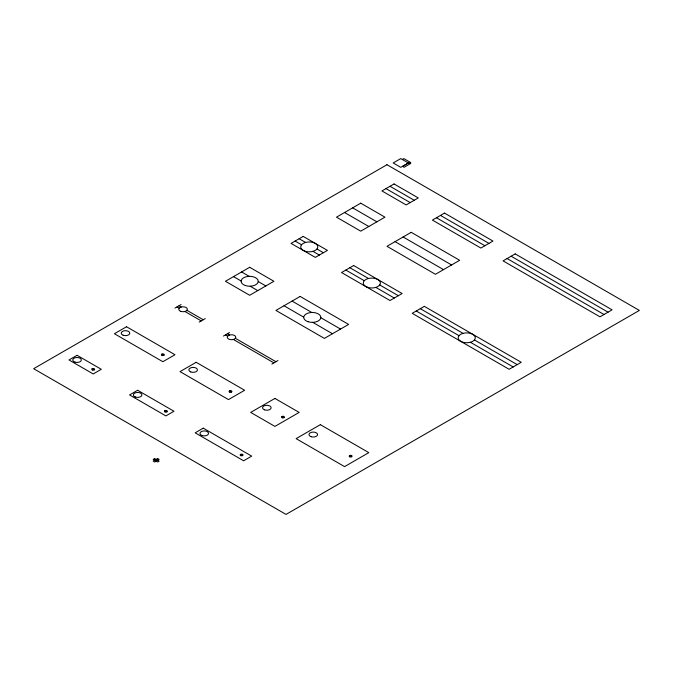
<?xml version="1.0" encoding="UTF-8"?>
<svg xmlns="http://www.w3.org/2000/svg" width="673" height="673" viewBox="0 0 673 673"><rect width="100%" height="100%" fill="white"/><g stroke="black" fill="none" stroke-linecap="round" stroke-linejoin="round"><path stroke-width="1.01" d="M402.353 159.493L403.867 158.618L410.732 162.58L409.218 163.455L400.755 158.584L393.183 162.959L400.755 167.333L408.326 162.959M174.98 308.091L181.037 304.591M199.208 322.081L205.265 318.581M223.436 336.063L229.493 332.571M271.892 364.043L277.949 360.543M390.004 186.278L414.231 200.268M440.479 215.419L488.935 243.399M511.144 256.22L608.056 312.171M385.966 188.608L410.194 202.598M436.44 217.749L484.897 245.729M507.106 258.55L604.018 314.501M352.652 207.848L376.88 221.829M403.127 236.989L451.583 264.96M344.576 212.508L368.804 226.498M395.051 241.649L443.507 269.621M349.876 267.728L368.552 278.513M379.656 284.923L398.332 295.708M299.149 238.738L305.55 242.431M316.975 249.027L323.377 252.72M420.289 308.671L463.032 333.354A8.564 4.947 0 0 1 475.273 338.166A8.564 4.947 0 0 1 461.922 341.909A8.564 4.947 0 0 1 462.982 333.371M474.457 339.949L517.201 364.623M345.838 270.058L364.261 280.7M375.871 287.405L394.294 298.038M295.111 241.069L301.512 244.762M312.937 251.357L319.339 255.05M416.251 311.002L458.994 335.684M470.419 342.279L513.163 366.953M241.607 271.959L249.178 276.325M258.264 281.575L265.835 285.941M292.082 301.1L311.767 312.465M320.853 317.706L340.538 329.072M233.531 276.62L241.102 280.986M250.188 286.235L257.759 290.61M284.006 305.761L303.691 317.126M312.777 322.367L332.462 333.732M179.018 305.761L181.214 307.023M186.917 310.32L203.246 319.751M227.474 333.732L229.67 335.003A4.282 2.473 0 0 1 235.786 337.409A4.282 2.473 0 0 1 229.114 339.276A4.282 2.473 0 0 1 229.644 335.011M235.373 338.3L275.93 361.712M176.999 306.922L179.195 308.192M184.898 311.49L201.227 320.912M225.455 334.902L227.651 336.164M233.354 339.461L273.911 362.873M281.987 416.494L284.006 417.664M349.624 455.545L351.643 456.715M229.493 390.853L231.512 392.023M161.857 354.133L163.876 355.302M92.201 368.703L94.22 369.872M164.885 410.673L166.904 411.834M240.598 454.384L242.617 455.545M156.212 459.381L157.701 460.239M154.605 460.315L156.094 461.173M386.975 164.717L33.65 368.703L286.025 514.416L639.35 310.421L386.975 164.717M409.218 162.58L402.589 166.408L404.103 167.283L410.732 163.455L409.218 162.58M77.058 355.302L68.983 359.962L93.211 373.952L101.287 369.292L77.058 355.302M126.524 326.741L114.41 333.732L162.866 361.712L174.98 354.721L126.524 326.741M249.683 267.29L225.455 281.28L249.683 295.27L273.911 281.28L249.683 267.29M303.187 236.4L291.072 243.399L315.301 257.389L327.415 250.39L303.187 236.4M360.728 203.179L336.5 217.169L360.728 231.159L384.956 217.169L360.728 203.179M394.041 183.948L381.928 190.939L406.156 204.929L418.269 197.938L394.041 183.948M137.629 390.273L129.553 394.933L165.894 415.914L173.971 411.253L137.629 390.273M300.158 296.431L275.93 310.421L324.386 338.401L348.614 324.411L300.158 296.431M353.661 265.541L341.548 272.54L390.004 300.511L402.118 293.521L353.661 265.541M411.203 232.32L386.975 246.31L435.431 274.29L459.659 260.3L411.203 232.32M444.517 213.089L432.403 220.088L480.859 248.059L492.973 241.069L444.517 213.089M196.179 362.293L180.028 371.622L228.484 399.594L244.636 390.273L196.179 362.293M203.246 428.154L195.17 432.815L243.626 460.795L251.702 456.126L203.246 428.154M154.605 458.565L153.183 459.381L157.701 461.989L159.122 461.173L154.605 458.565M157.633 458.565L153.183 461.131L154.672 461.989L159.122 459.423L157.633 458.565M424.327 306.341L412.213 313.34L509.125 369.292L521.239 362.293L424.327 306.341M515.182 253.889L503.068 260.88L599.98 316.832L612.094 309.841L515.182 253.889M274.921 398.433L250.693 412.414L274.921 426.404L299.149 412.414L274.921 398.433M320.348 424.655L296.12 438.645L344.576 466.625L368.804 452.635L320.348 424.655M240.825 455.655A1.43 0.824 0 0 0 243.029 455.007A1.43 0.824 0 0 0 240.959 454.225A1.43 0.824 0 0 0 240.825 455.655M202.11 435.54A4.282 2.473 0 0 0 208.537 433.395A4.282 2.473 0 0 0 202.11 431.258A4.282 2.473 0 0 0 202.11 435.54M165.112 411.943A1.43 0.824 0 0 0 167.316 411.296A1.43 0.824 0 0 0 165.247 410.513A1.43 0.824 0 0 0 165.112 411.943M135.231 396.977A4.282 2.473 0 0 0 141.902 395.11A4.282 2.473 0 0 0 135.761 392.712A4.282 2.473 0 0 0 135.231 396.977M92.428 369.982A1.43 0.824 0 0 0 94.632 369.334A1.43 0.824 0 0 0 92.563 368.552A1.43 0.824 0 0 0 92.428 369.982M74.913 362.108A4.282 2.473 0 0 0 81.34 359.962A4.282 2.473 0 0 0 74.913 357.817A4.282 2.473 0 0 0 74.913 362.108M349.851 456.824A1.43 0.824 0 0 0 352.055 456.176A1.43 0.824 0 0 0 349.985 455.394A1.43 0.824 0 0 0 349.851 456.824M311.136 436.71A4.282 2.473 0 0 0 317.563 434.565A4.282 2.473 0 0 0 311.136 432.419A4.282 2.473 0 0 0 311.136 436.71M282.214 417.773A1.43 0.824 0 0 0 284.418 417.125A1.43 0.824 0 0 0 282.349 416.343A1.43 0.824 0 0 0 282.214 417.773M264.447 409.807A4.282 2.473 0 0 0 271.118 407.931A4.282 2.473 0 0 0 264.977 405.533A4.282 2.473 0 0 0 264.447 409.807M229.72 392.123A1.43 0.824 0 0 0 231.924 391.484A1.43 0.824 0 0 0 229.855 390.702A1.43 0.824 0 0 0 229.72 392.123M190.753 371.917A4.282 2.473 0 0 0 197.425 370.049A4.282 2.473 0 0 0 191.283 367.643A4.282 2.473 0 0 0 190.753 371.917M162.084 355.411A1.43 0.824 0 0 0 164.288 354.764A1.43 0.824 0 0 0 162.218 353.981A1.43 0.824 0 0 0 162.084 355.411M123.117 335.204A4.282 2.473 0 0 0 129.788 333.328A4.282 2.473 0 0 0 123.647 330.931A4.282 2.473 0 0 0 123.117 335.204M180.911 311.397A4.282 2.473 0 0 0 187.338 309.26A4.282 2.473 0 0 0 180.911 307.115A4.282 2.473 0 0 0 180.911 311.397M307.99 321.702A8.564 4.947 0 0 0 320.836 317.412A8.564 4.947 0 0 0 307.99 313.13A8.564 4.947 0 0 0 307.99 321.702M245.401 285.562A8.564 4.947 0 0 0 258.247 281.28A8.564 4.947 0 0 0 245.401 276.998A8.564 4.947 0 0 0 245.401 285.562M367.029 287.127A8.564 4.947 0 0 0 380.38 283.383A8.564 4.947 0 0 0 368.089 278.58A8.564 4.947 0 0 0 367.029 287.127M304.44 250.987A8.564 4.947 0 0 0 317.791 247.243A8.564 4.947 0 0 0 305.5 242.448A8.564 4.947 0 0 0 304.44 250.987"/></g></svg>
